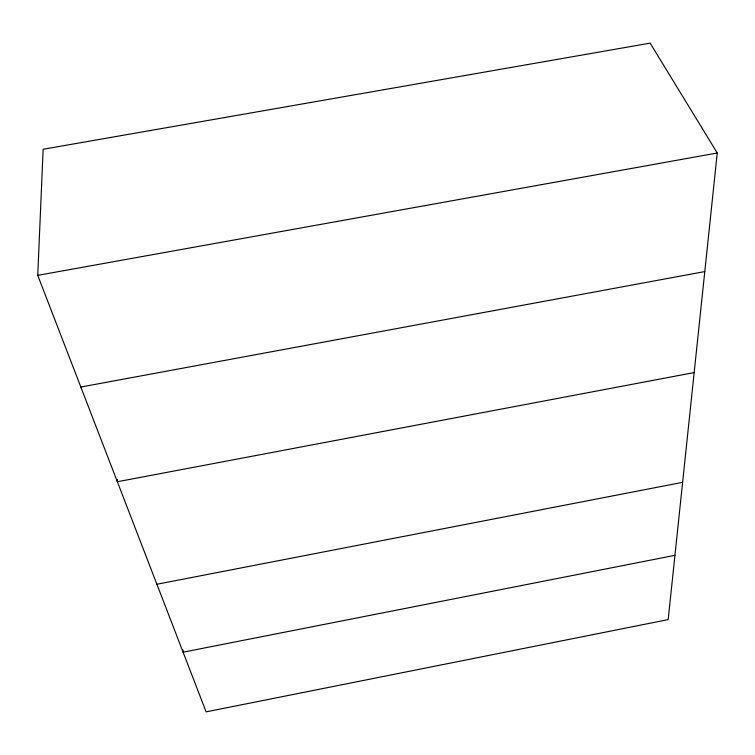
<?xml version="1.0" encoding="UTF-8"?>
<svg xmlns="http://www.w3.org/2000/svg" width="755" height="755" viewBox="0 0 755 755"><rect width="100%" height="100%" fill="white"/><g stroke="black" fill="none" stroke-linecap="round" stroke-linejoin="round"><path stroke-width="1.13" d="M37.75 275.349L43.139 149.263L650.149 43.139L717.25 153.001L668.184 619.61L206.106 711.861L37.75 275.349L717.25 153.001M674.951 555.321L183.097 652.188L182.946 649.838M156.889 584.257L682.624 482.332M694.166 372.574L117.355 481.747L117.308 479.397M80.823 387.032L704.783 271.583"/></g></svg>
